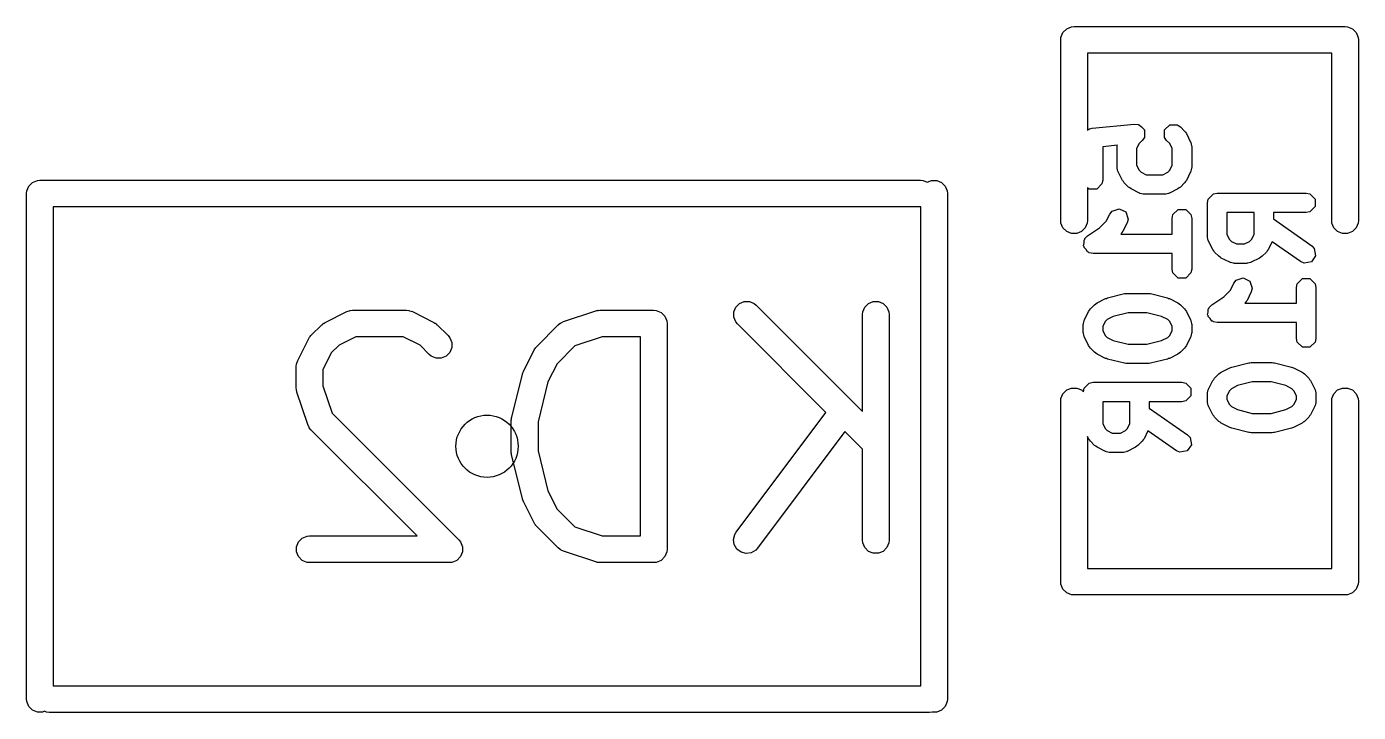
# Model space of a CAD drawing. Extents: x 0.39 to 2.96, y 0.39 to 3.78.
# Drawn here: x 1.778 to 2.073, y 3.371 to 3.523 of the extents above; entities that cross this region are included whole.
import ezdxf

# ---------------------------------------------------------------- set-up
doc = ezdxf.new("R2010")
doc.units = 0
doc.header["$MEASUREMENT"] = 0
doc.layers.add('BLACK', color=7, linetype='CONTINUOUS')

msp = doc.modelspace()

# ---------------------------------------------------------------- linework, layer by layer
at = {"layer": 'BLACK', "linetype": 'CONTINUOUS'}
for p, q in [((2.0071, 3.52058), (2.00754, 3.52164)), ((2.00754, 3.52164), (2.00836, 3.52246)), ((2.00836, 3.52246), (2.00942, 3.5229)), ((2.00942, 3.5229), (2.01, 3.52295)), ((2.01, 3.52295), (2.07, 3.52295)), ((2.07, 3.52295), (2.07058, 3.5229)), ((2.07058, 3.5229), (2.07164, 3.52246)), ((2.07164, 3.52246), (2.07246, 3.52164)), ((2.07246, 3.52164), (2.0729, 3.52058)), ((2.00705, 3.52), (2.0071, 3.52058)), ((2.00705, 3.48), (2.00705, 3.52)), ((2.0729, 3.52058), (2.07295, 3.52)), ((2.07295, 3.52), (2.07295, 3.48)), ((2.06705, 3.51705), (2.01295, 3.51705)), ((2.01295, 3.51705), (2.01295, 3.49993)), ((2.06705, 3.48), (2.06705, 3.51705)), ((2.01398, 3.50044), (2.02336, 3.50138)), ((2.02336, 3.50138), (2.02419, 3.5013)), ((2.02419, 3.5013), (2.02428, 3.50123)), ((2.02428, 3.50123), (2.02439, 3.50123)), ((2.02439, 3.50123), (2.02491, 3.50072)), ((2.02491, 3.50072), (2.02547, 3.50026)), ((2.03003, 3.50006), (2.03119, 3.50123)), ((2.03119, 3.50123), (2.03284, 3.50123)), ((2.03284, 3.50123), (2.03353, 3.50076)), ((2.03353, 3.50076), (2.03447, 3.49982)), ((2.01295, 3.49993), (2.01317, 3.5002)), ((2.01317, 3.5002), (2.01332, 3.50024)), ((2.01332, 3.50024), (2.01337, 3.50029)), ((2.01337, 3.50029), (2.01347, 3.50029)), ((2.01347, 3.50029), (2.01398, 3.50044)), ((2.02509, 3.49772), (2.0244, 3.49703)), ((2.02556, 3.49842), (2.02509, 3.49772)), ((2.02547, 3.50026), (2.02548, 3.50014)), ((2.02548, 3.50014), (2.02556, 3.50006)), ((2.02556, 3.50006), (2.02556, 3.49934)), ((2.02556, 3.49934), (2.02563, 3.49862)), ((2.02563, 3.49862), (2.02556, 3.49853)), ((2.02556, 3.49853), (2.02556, 3.49842)), ((2.03003, 3.49842), (2.03003, 3.50006)), ((2.03049, 3.49772), (2.03003, 3.49842)), ((2.03118, 3.49703), (2.03049, 3.49772)), ((2.03447, 3.49982), (2.03466, 3.49954)), ((2.03466, 3.49954), (2.03487, 3.49926)), ((2.03487, 3.49926), (2.03581, 3.49739)), ((2.01958, 3.49668), (2.01634, 3.49636)), ((2.01634, 3.49636), (2.01634, 3.48892)), ((2.01954, 3.49643), (2.01957, 3.49653)), ((2.01954, 3.49174), (2.01954, 3.49643)), ((2.01955, 3.49658), (2.01958, 3.49668)), ((2.01957, 3.49653), (2.01955, 3.49658)), ((2.0244, 3.49703), (2.02384, 3.49592)), ((2.02384, 3.49592), (2.02384, 3.49224)), ((2.03174, 3.49592), (2.03118, 3.49703)), ((2.03174, 3.49224), (2.03174, 3.49592)), ((2.03581, 3.49739), (2.03584, 3.49728)), ((2.03584, 3.49728), (2.03588, 3.49725)), ((2.03588, 3.49725), (2.03594, 3.49691)), ((2.03594, 3.49691), (2.03603, 3.49658)), ((2.03603, 3.49658), (2.03602, 3.49653)), ((2.03602, 3.49653), (2.03604, 3.49643)), ((2.03604, 3.49643), (2.03604, 3.49174)), ((2.01957, 3.49163), (2.01954, 3.49174)), ((2.02384, 3.49224), (2.0244, 3.49113)), ((2.03118, 3.49113), (2.03174, 3.49224)), ((2.03604, 3.49174), (2.03602, 3.49163)), ((1.77936, 3.48846), (1.78042, 3.4889)), ((1.78042, 3.4889), (1.781, 3.48895)), ((1.781, 3.48895), (1.976, 3.48895)), ((1.976, 3.48895), (1.97658, 3.4889)), ((1.97658, 3.4889), (1.9775, 3.48851)), ((1.9775, 3.48851), (1.97842, 3.4889)), ((1.97842, 3.4889), (1.97958, 3.4889)), ((1.97958, 3.4889), (1.98064, 3.48846)), ((2.01634, 3.48892), (2.01618, 3.4881)), ((2.01955, 3.49158), (2.01957, 3.49163)), ((2.01964, 3.49125), (2.01955, 3.49158)), ((2.01971, 3.49091), (2.01964, 3.49125)), ((2.01974, 3.49088), (2.01971, 3.49091)), ((2.01977, 3.49077), (2.01974, 3.49088)), ((2.02071, 3.4889), (2.01977, 3.49077)), ((2.02092, 3.48863), (2.02071, 3.4889)), ((2.0244, 3.49113), (2.02484, 3.49069)), ((2.02484, 3.49069), (2.02595, 3.49013)), ((2.02595, 3.49013), (2.02963, 3.49013)), ((2.02963, 3.49013), (2.03074, 3.49069)), ((2.03074, 3.49069), (2.03118, 3.49113)), ((2.03487, 3.4889), (2.03466, 3.48863)), ((2.03581, 3.49077), (2.03487, 3.4889)), ((2.03584, 3.49088), (2.03581, 3.49077)), ((2.03588, 3.49091), (2.03584, 3.49088)), ((2.03594, 3.49125), (2.03588, 3.49091)), ((2.03603, 3.49158), (2.03594, 3.49125)), ((2.03602, 3.49163), (2.03603, 3.49158)), ((1.77805, 3.486), (1.7781, 3.48658)), ((1.77805, 3.374), (1.77805, 3.486)), ((1.7781, 3.48658), (1.77854, 3.48764)), ((1.77854, 3.48764), (1.77936, 3.48846)), ((1.98064, 3.48846), (1.98146, 3.48764)), ((1.98146, 3.48764), (1.9819, 3.48658)), ((1.9819, 3.48658), (1.98195, 3.486)), ((1.98195, 3.486), (1.98195, 3.374)), ((2.01337, 3.48694), (2.01295, 3.48735)), ((2.01295, 3.48735), (2.01295, 3.48)), ((2.01501, 3.48694), (2.01337, 3.48694)), ((2.01618, 3.4881), (2.01501, 3.48694)), ((2.02111, 3.48834), (2.02092, 3.48863)), ((2.02205, 3.4874), (2.02111, 3.48834)), ((2.02234, 3.48721), (2.02205, 3.4874)), ((2.02261, 3.487), (2.02234, 3.48721)), ((2.02449, 3.48606), (2.02261, 3.487)), ((2.02459, 3.48603), (2.02449, 3.48606)), ((2.02462, 3.486), (2.02459, 3.48603)), ((2.02496, 3.48593), (2.02462, 3.486)), ((2.02529, 3.48584), (2.02496, 3.48593)), ((2.02534, 3.48585), (2.02529, 3.48584)), ((2.02545, 3.48583), (2.02534, 3.48585)), ((2.03014, 3.48583), (2.02545, 3.48583)), ((2.03024, 3.48585), (2.03014, 3.48583)), ((2.03029, 3.48584), (2.03024, 3.48585)), ((2.03062, 3.48593), (2.03029, 3.48584)), ((2.03096, 3.486), (2.03062, 3.48593)), ((2.031, 3.48603), (2.03096, 3.486)), ((2.0311, 3.48606), (2.031, 3.48603)), ((2.03298, 3.487), (2.0311, 3.48606)), ((2.03325, 3.48721), (2.03298, 3.487)), ((2.03353, 3.4874), (2.03325, 3.48721)), ((2.03447, 3.48834), (2.03353, 3.4874)), ((2.03466, 3.48863), (2.03447, 3.48834)), ((2.0397, 3.48474), (2.04087, 3.48591)), ((2.04087, 3.48591), (2.04169, 3.48607)), ((2.04169, 3.48607), (2.06139, 3.48607)), ((2.06139, 3.48607), (2.06221, 3.48591)), ((2.06221, 3.48591), (2.06338, 3.48474)), ((1.976, 3.48305), (1.78395, 3.48305)), ((1.78395, 3.48305), (1.78395, 3.37695)), ((1.97605, 3.48305), (1.976, 3.48305)), ((1.97605, 3.37695), (1.97605, 3.48305)), ((2.03954, 3.48392), (2.0397, 3.48474)), ((2.03954, 3.47642), (2.03954, 3.48392)), ((2.06338, 3.4831), (2.06221, 3.48194)), ((2.06338, 3.48474), (2.06338, 3.4831)), ((2.0071, 3.47942), (2.00705, 3.48)), ((2.01295, 3.48), (2.0129, 3.47942)), ((2.01711, 3.47988), (2.0179, 3.48144)), ((2.0179, 3.48144), (2.01841, 3.4821)), ((2.01841, 3.4821), (2.01997, 3.48262)), ((2.01997, 3.48262), (2.02144, 3.48189)), ((2.02144, 3.48189), (2.02196, 3.48033)), ((2.02196, 3.48033), (2.02174, 3.47952)), ((2.03174, 3.48048), (2.0319, 3.4813)), ((2.03174, 3.477), (2.03174, 3.48048)), ((2.0319, 3.4813), (2.03307, 3.48246)), ((2.03307, 3.48246), (2.03471, 3.48246)), ((2.03471, 3.48246), (2.03588, 3.4813)), ((2.03588, 3.4813), (2.03604, 3.48048)), ((2.03604, 3.48048), (2.03604, 3.46922)), ((2.04986, 3.48177), (2.04384, 3.48177)), ((2.04384, 3.48177), (2.04384, 3.47692)), ((2.04986, 3.47692), (2.04986, 3.48177)), ((2.06139, 3.48177), (2.05416, 3.48177)), ((2.05416, 3.48177), (2.05416, 3.48035)), ((2.05416, 3.48035), (2.06262, 3.47443)), ((2.06221, 3.48194), (2.06139, 3.48177)), ((2.0671, 3.47942), (2.06705, 3.48)), ((2.07295, 3.48), (2.0729, 3.47942)), ((2.00754, 3.47836), (2.0071, 3.47942)), ((2.00836, 3.47754), (2.00754, 3.47836)), ((2.00942, 3.4771), (2.00836, 3.47754)), ((2.01058, 3.4771), (2.00942, 3.4771)), ((2.01164, 3.47754), (2.01058, 3.4771)), ((2.01246, 3.47836), (2.01164, 3.47754)), ((2.0129, 3.47942), (2.01246, 3.47836)), ((2.013, 3.47664), (2.01563, 3.4784)), ((2.01563, 3.4784), (2.01711, 3.47988)), ((2.0204, 3.47708), (2.02032, 3.477)), ((2.02032, 3.477), (2.03174, 3.477)), ((2.02059, 3.47737), (2.0204, 3.47708)), ((2.0208, 3.47764), (2.02059, 3.47737)), ((2.02174, 3.47952), (2.0208, 3.47764)), ((2.06754, 3.47836), (2.0671, 3.47942)), ((2.06836, 3.47754), (2.06754, 3.47836)), ((2.06942, 3.4771), (2.06836, 3.47754)), ((2.07058, 3.4771), (2.06942, 3.4771)), ((2.07164, 3.47754), (2.07058, 3.4771)), ((2.07246, 3.47836), (2.07164, 3.47754)), ((2.0729, 3.47942), (2.07246, 3.47836)), ((2.01208, 3.47443), (2.0122, 3.47505)), ((2.0122, 3.47425), (2.01208, 3.47443)), ((2.0122, 3.47567), (2.01236, 3.47583)), ((2.0122, 3.47505), (2.0122, 3.47567)), ((2.0122, 3.47403), (2.0122, 3.47425)), ((2.01265, 3.47358), (2.0122, 3.47403)), ((2.01236, 3.47583), (2.0124, 3.47605)), ((2.0124, 3.47605), (2.013, 3.47664)), ((2.03956, 3.47631), (2.03954, 3.47642)), ((2.03955, 3.47626), (2.03956, 3.47631)), ((2.03964, 3.47593), (2.03955, 3.47626)), ((2.0397, 3.47559), (2.03964, 3.47593)), ((2.03974, 3.47556), (2.0397, 3.47559)), ((2.03977, 3.47546), (2.03974, 3.47556)), ((2.04071, 3.47358), (2.03977, 3.47546)), ((2.04384, 3.47692), (2.04439, 3.47581)), ((2.04439, 3.47581), (2.04484, 3.47537)), ((2.04484, 3.47537), (2.04595, 3.47481)), ((2.04595, 3.47481), (2.04775, 3.47481)), ((2.04775, 3.47481), (2.04886, 3.47537)), ((2.04886, 3.47537), (2.0493, 3.47581)), ((2.0493, 3.47581), (2.04986, 3.47692)), ((2.05386, 3.47531), (2.05299, 3.47358)), ((2.06016, 3.4709), (2.05386, 3.47531)), ((2.06262, 3.47443), (2.0632, 3.47382)), ((2.01299, 3.47306), (2.01265, 3.47358)), ((2.01321, 3.47302), (2.01299, 3.47306)), ((2.01337, 3.47286), (2.01321, 3.47302)), ((2.01419, 3.4727), (2.01337, 3.47286)), ((2.03174, 3.4727), (2.01419, 3.4727)), ((2.03174, 3.46922), (2.03174, 3.4727)), ((2.04092, 3.47331), (2.04071, 3.47358)), ((2.04111, 3.47302), (2.04092, 3.47331)), ((2.04205, 3.47208), (2.04111, 3.47302)), ((2.04233, 3.47189), (2.04205, 3.47208)), ((2.0426, 3.47168), (2.04233, 3.47189)), ((2.04448, 3.47074), (2.0426, 3.47168)), ((2.05109, 3.47168), (2.04922, 3.47074)), ((2.05137, 3.47189), (2.05109, 3.47168)), ((2.05165, 3.47208), (2.05137, 3.47189)), ((2.05259, 3.47302), (2.05165, 3.47208)), ((2.05278, 3.47331), (2.05259, 3.47302)), ((2.05299, 3.47358), (2.05278, 3.47331)), ((2.06349, 3.4722), (2.06255, 3.47085)), ((2.0632, 3.47382), (2.06349, 3.4722)), ((2.0319, 3.4684), (2.03174, 3.46922)), ((2.03307, 3.46724), (2.0319, 3.4684)), ((2.03588, 3.4684), (2.03471, 3.46724)), ((2.03604, 3.46922), (2.03588, 3.4684)), ((2.04458, 3.47071), (2.04448, 3.47074)), ((2.04462, 3.47068), (2.04458, 3.47071)), ((2.04496, 3.47061), (2.04462, 3.47068)), ((2.04529, 3.47052), (2.04496, 3.47061)), ((2.04534, 3.47054), (2.04529, 3.47052)), ((2.04544, 3.47051), (2.04534, 3.47054)), ((2.04826, 3.47051), (2.04544, 3.47051)), ((2.04836, 3.47054), (2.04826, 3.47051)), ((2.04841, 3.47052), (2.04836, 3.47054)), ((2.04874, 3.47061), (2.04841, 3.47052)), ((2.04908, 3.47068), (2.04874, 3.47061)), ((2.04911, 3.47071), (2.04908, 3.47068)), ((2.04922, 3.47074), (2.04911, 3.47071)), ((2.06092, 3.47057), (2.06016, 3.4709)), ((2.06255, 3.47085), (2.06092, 3.47057)), ((2.03471, 3.46724), (2.03307, 3.46724)), ((2.04461, 3.46456), (2.0454, 3.46612)), ((2.0454, 3.46612), (2.04591, 3.46678)), ((2.04591, 3.46678), (2.04747, 3.4673)), ((2.04747, 3.4673), (2.04894, 3.46657)), ((2.04894, 3.46657), (2.04946, 3.46501)), ((2.05924, 3.46516), (2.0594, 3.46598)), ((2.05924, 3.46168), (2.05924, 3.46516)), ((2.0594, 3.46598), (2.06057, 3.46715)), ((2.06057, 3.46715), (2.06221, 3.46715)), ((2.06221, 3.46715), (2.06338, 3.46598)), ((2.06338, 3.46598), (2.06354, 3.46516)), ((2.06354, 3.46516), (2.06354, 3.4539)), ((2.0151, 3.46176), (2.01698, 3.4627)), ((2.01698, 3.4627), (2.01721, 3.46276)), ((2.01721, 3.46276), (2.01742, 3.46286)), ((2.01742, 3.46286), (2.02117, 3.4638)), ((2.02117, 3.4638), (2.02144, 3.46382)), ((2.02144, 3.46382), (2.02169, 3.46387)), ((2.02169, 3.46387), (2.02639, 3.46387)), ((2.02639, 3.46387), (2.02664, 3.46382)), ((2.02664, 3.46382), (2.02691, 3.4638)), ((2.02691, 3.4638), (2.03066, 3.46286)), ((2.03066, 3.46286), (2.03087, 3.46276)), ((2.03087, 3.46276), (2.0311, 3.4627)), ((2.0311, 3.4627), (2.03298, 3.46176)), ((2.0405, 3.46132), (2.04313, 3.46308)), ((2.04313, 3.46308), (2.04461, 3.46456)), ((2.0483, 3.46232), (2.04809, 3.46205)), ((2.04924, 3.4642), (2.0483, 3.46232)), ((2.04946, 3.46501), (2.04924, 3.4642)), ((1.84416, 3.45744), (1.84892, 3.45982)), ((1.84892, 3.45982), (1.84946, 3.46002)), ((1.84946, 3.46002), (1.84956, 3.46003)), ((1.84956, 3.46003), (1.84966, 3.46007)), ((1.84966, 3.46007), (1.85024, 3.46013)), ((1.85024, 3.46013), (1.86214, 3.46013)), ((1.86214, 3.46013), (1.86272, 3.46007)), ((1.86272, 3.46007), (1.86282, 3.46003)), ((1.86282, 3.46003), (1.86292, 3.46002)), ((1.86292, 3.46002), (1.86346, 3.45982)), ((1.86346, 3.45982), (1.86823, 3.45744)), ((1.89692, 3.4576), (1.90407, 3.45998)), ((1.90407, 3.45998), (1.90435, 3.46004)), ((1.90435, 3.46004), (1.90442, 3.46007)), ((1.90442, 3.46007), (1.90453, 3.46008)), ((1.90453, 3.46008), (1.90463, 3.46011)), ((1.90463, 3.46011), (1.90471, 3.4601)), ((1.90471, 3.4601), (1.905, 3.46013)), ((1.905, 3.46013), (1.9169, 3.46013)), ((1.9169, 3.46013), (1.91748, 3.46007)), ((1.91748, 3.46007), (1.91855, 3.45963)), ((1.91855, 3.45963), (1.91936, 3.45882)), ((1.93463, 3.45975), (1.93507, 3.46082)), ((1.93463, 3.4586), (1.93463, 3.45975)), ((1.93507, 3.46082), (1.93588, 3.46163)), ((1.93588, 3.46163), (1.93695, 3.46207)), ((1.93695, 3.46207), (1.9381, 3.46207)), ((1.9381, 3.46207), (1.93916, 3.46163)), ((1.93916, 3.46163), (1.93961, 3.46126)), ((1.93961, 3.46126), (1.96314, 3.43773)), ((1.96314, 3.45918), (1.9632, 3.45975)), ((1.9632, 3.45975), (1.96364, 3.46082)), ((1.96364, 3.46082), (1.96445, 3.46163)), ((1.96445, 3.46163), (1.96552, 3.46207)), ((1.96552, 3.46207), (1.96667, 3.46207)), ((1.96667, 3.46207), (1.96774, 3.46163)), ((1.96774, 3.46163), (1.96855, 3.46082)), ((1.96855, 3.46082), (1.96899, 3.45975)), ((1.96899, 3.45975), (1.96905, 3.45918)), ((2.01227, 3.45799), (2.01321, 3.45986)), ((2.01321, 3.45986), (2.01342, 3.46014)), ((2.01342, 3.46014), (2.01361, 3.46042)), ((2.01361, 3.46042), (2.01455, 3.46136)), ((2.01455, 3.46136), (2.01483, 3.46155)), ((2.01483, 3.46155), (2.0151, 3.46176)), ((2.02196, 3.45957), (2.01869, 3.45875)), ((2.02612, 3.45957), (2.02196, 3.45957)), ((2.02939, 3.45875), (2.02612, 3.45957)), ((2.03298, 3.46176), (2.03325, 3.46155)), ((2.03325, 3.46155), (2.03353, 3.46136)), ((2.03353, 3.46136), (2.03447, 3.46042)), ((2.03447, 3.46042), (2.03466, 3.46014)), ((2.03466, 3.46014), (2.03487, 3.45986)), ((2.03487, 3.45986), (2.03581, 3.45799)), ((2.03958, 3.45911), (2.0397, 3.45973)), ((2.0397, 3.46035), (2.03986, 3.46051)), ((2.0397, 3.45973), (2.0397, 3.46035)), ((2.03986, 3.46051), (2.0399, 3.46073)), ((2.0399, 3.46073), (2.0405, 3.46132)), ((2.0479, 3.46176), (2.04782, 3.46168)), ((2.04782, 3.46168), (2.05924, 3.46168)), ((2.04809, 3.46205), (2.0479, 3.46176)), ((1.84101, 3.4545), (1.84339, 3.45688)), ((1.84339, 3.45688), (1.84361, 3.45707)), ((1.84361, 3.45707), (1.84367, 3.45713)), ((1.84367, 3.45713), (1.84375, 3.45718)), ((1.84375, 3.45718), (1.84384, 3.45725)), ((1.84384, 3.45725), (1.84391, 3.45728)), ((1.84391, 3.45728), (1.84416, 3.45744)), ((1.86823, 3.45744), (1.86847, 3.45728)), ((1.86847, 3.45728), (1.86855, 3.45725)), ((1.86855, 3.45725), (1.86863, 3.45718)), ((1.86863, 3.45718), (1.86872, 3.45713)), ((1.86872, 3.45713), (1.86877, 3.45707)), ((1.86877, 3.45707), (1.86899, 3.45688)), ((1.86899, 3.45688), (1.87137, 3.4545)), ((1.89101, 3.45212), (1.89577, 3.45688)), ((1.89577, 3.45688), (1.89622, 3.45725)), ((1.89622, 3.45725), (1.89631, 3.45729)), ((1.89631, 3.45729), (1.89639, 3.45736)), ((1.89639, 3.45736), (1.89692, 3.4576)), ((1.91936, 3.45882), (1.9198, 3.45775)), ((1.9198, 3.45775), (1.91986, 3.45718)), ((1.91986, 3.45718), (1.91986, 3.40718)), ((1.93507, 3.45754), (1.93463, 3.4586)), ((1.93544, 3.45709), (1.93507, 3.45754)), ((1.95505, 3.43747), (1.93544, 3.45709)), ((1.96314, 3.43773), (1.96314, 3.45918)), ((1.96905, 3.45918), (1.96905, 3.40918)), ((2.01204, 3.45703), (2.01206, 3.45713)), ((2.01204, 3.45515), (2.01204, 3.45703)), ((2.01205, 3.45718), (2.01214, 3.45751)), ((2.01206, 3.45713), (2.01205, 3.45718)), ((2.01214, 3.45751), (2.0122, 3.45785)), ((2.0122, 3.45785), (2.01224, 3.45788)), ((2.01224, 3.45788), (2.01227, 3.45799)), ((2.01689, 3.45763), (2.01634, 3.45652)), ((2.01634, 3.45652), (2.01634, 3.45566)), ((2.01734, 3.45807), (2.01689, 3.45763)), ((2.01869, 3.45875), (2.01734, 3.45807)), ((2.03074, 3.45807), (2.02939, 3.45875)), ((2.03118, 3.45763), (2.03074, 3.45807)), ((2.03174, 3.45652), (2.03118, 3.45763)), ((2.03174, 3.45566), (2.03174, 3.45652)), ((2.03581, 3.45799), (2.03584, 3.45788)), ((2.03584, 3.45788), (2.03588, 3.45785)), ((2.03588, 3.45785), (2.03594, 3.45751)), ((2.03594, 3.45751), (2.03603, 3.45718)), ((2.03603, 3.45718), (2.03602, 3.45713)), ((2.03602, 3.45713), (2.03604, 3.45703)), ((2.03604, 3.45703), (2.03604, 3.45515)), ((2.0397, 3.45893), (2.03958, 3.45911)), ((2.0397, 3.45871), (2.0397, 3.45893)), ((2.04015, 3.45827), (2.0397, 3.45871)), ((2.04049, 3.45774), (2.04015, 3.45827)), ((2.04071, 3.4577), (2.04049, 3.45774)), ((2.04087, 3.45754), (2.04071, 3.4577)), ((2.04169, 3.45738), (2.04087, 3.45754)), ((2.05924, 3.45738), (2.04169, 3.45738)), ((2.05924, 3.4539), (2.05924, 3.45738)), ((1.83807, 3.44897), (1.84045, 3.45373)), ((1.84045, 3.45373), (1.84061, 3.45398)), ((1.84061, 3.45398), (1.84064, 3.45405)), ((1.84064, 3.45405), (1.84071, 3.45414)), ((1.84071, 3.45414), (1.84076, 3.45422)), ((1.84076, 3.45422), (1.84082, 3.45428)), ((1.84082, 3.45428), (1.84101, 3.4545)), ((1.85094, 3.45422), (1.84723, 3.45237)), ((1.86145, 3.45422), (1.85094, 3.45422)), ((1.86516, 3.45237), (1.86145, 3.45422)), ((1.87137, 3.4545), (1.87174, 3.45405)), ((1.87174, 3.45405), (1.87218, 3.45299)), ((1.90548, 3.45422), (1.89945, 3.45221)), ((1.91395, 3.45422), (1.90548, 3.45422)), ((1.91395, 3.41013), (1.91395, 3.45422)), ((2.01206, 3.45504), (2.01204, 3.45515)), ((2.01205, 3.455), (2.01206, 3.45504)), ((2.01214, 3.45467), (2.01205, 3.455)), ((2.0122, 3.45433), (2.01214, 3.45467)), ((2.01224, 3.45429), (2.0122, 3.45433)), ((2.01227, 3.45419), (2.01224, 3.45429)), ((2.01321, 3.45231), (2.01227, 3.45419)), ((2.01634, 3.45566), (2.01689, 3.45455)), ((2.01689, 3.45455), (2.01734, 3.4541)), ((2.01734, 3.4541), (2.01869, 3.45343)), ((2.01869, 3.45343), (2.02196, 3.45261)), ((2.02612, 3.45261), (2.02939, 3.45343)), ((2.02939, 3.45343), (2.03074, 3.4541)), ((2.03074, 3.4541), (2.03118, 3.45455)), ((2.03118, 3.45455), (2.03174, 3.45566)), ((2.03581, 3.45419), (2.03487, 3.45231)), ((2.03584, 3.45429), (2.03581, 3.45419)), ((2.03588, 3.45433), (2.03584, 3.45429)), ((2.03594, 3.45467), (2.03588, 3.45433)), ((2.03603, 3.455), (2.03594, 3.45467)), ((2.03604, 3.45515), (2.03602, 3.45504)), ((2.03602, 3.45504), (2.03603, 3.455)), ((2.0594, 3.45308), (2.05924, 3.4539)), ((2.06354, 3.4539), (2.06338, 3.45308)), ((1.84552, 3.45067), (1.84367, 3.44696)), ((1.84723, 3.45237), (1.84552, 3.45067)), ((1.8672, 3.45033), (1.86516, 3.45237)), ((1.87174, 3.45077), (1.87093, 3.44996)), ((1.87218, 3.45184), (1.87174, 3.45077)), ((1.87218, 3.45299), (1.87218, 3.45184)), ((1.88807, 3.44659), (1.89045, 3.45135)), ((1.89045, 3.45135), (1.89061, 3.4516)), ((1.89061, 3.4516), (1.89064, 3.45167)), ((1.89064, 3.45167), (1.89071, 3.45175)), ((1.89071, 3.45175), (1.89076, 3.45184)), ((1.89076, 3.45184), (1.89082, 3.45189)), ((1.89082, 3.45189), (1.89101, 3.45212)), ((1.89945, 3.45221), (1.89552, 3.44828)), ((2.01342, 3.45204), (2.01321, 3.45231)), ((2.01361, 3.45175), (2.01342, 3.45204)), ((2.01455, 3.45082), (2.01361, 3.45175)), ((2.01483, 3.45062), (2.01455, 3.45082)), ((2.0151, 3.45041), (2.01483, 3.45062)), ((2.01698, 3.44947), (2.0151, 3.45041)), ((2.02196, 3.45261), (2.02612, 3.45261)), ((2.03298, 3.45041), (2.0311, 3.44947)), ((2.03325, 3.45062), (2.03298, 3.45041)), ((2.03353, 3.45082), (2.03325, 3.45062)), ((2.03447, 3.45175), (2.03353, 3.45082)), ((2.03466, 3.45204), (2.03447, 3.45175)), ((2.03487, 3.45231), (2.03466, 3.45204)), ((2.06057, 3.45192), (2.0594, 3.45308)), ((2.06221, 3.45192), (2.06057, 3.45192)), ((2.06338, 3.45308), (2.06221, 3.45192)), ((1.83776, 3.44765), (1.83782, 3.44823)), ((1.83776, 3.44289), (1.83776, 3.44765)), ((1.83782, 3.44823), (1.83786, 3.44833)), ((1.83786, 3.44833), (1.83787, 3.44843)), ((1.83787, 3.44843), (1.83807, 3.44897)), ((1.86765, 3.44996), (1.8672, 3.45033)), ((1.86871, 3.44952), (1.86765, 3.44996)), ((1.86986, 3.44952), (1.86871, 3.44952)), ((1.87093, 3.44996), (1.86986, 3.44952)), ((1.89552, 3.44828), (1.8935, 3.44424)), ((2.01721, 3.44941), (2.01698, 3.44947)), ((2.01742, 3.44931), (2.01721, 3.44941)), ((2.02117, 3.44837), (2.01742, 3.44931)), ((2.02144, 3.44836), (2.02117, 3.44837)), ((2.02169, 3.44831), (2.02144, 3.44836)), ((2.02639, 3.44831), (2.02169, 3.44831)), ((2.02664, 3.44836), (2.02639, 3.44831)), ((2.02691, 3.44837), (2.02664, 3.44836)), ((2.03066, 3.44931), (2.02691, 3.44837)), ((2.03087, 3.44941), (2.03066, 3.44931)), ((2.0311, 3.44947), (2.03087, 3.44941)), ((2.04471, 3.44744), (2.04492, 3.44755)), ((2.04492, 3.44755), (2.04867, 3.44848)), ((2.04867, 3.44848), (2.04894, 3.4485)), ((2.04894, 3.4485), (2.04919, 3.44855)), ((2.04919, 3.44855), (2.05389, 3.44855)), ((2.05389, 3.44855), (2.05414, 3.4485)), ((2.05414, 3.4485), (2.05441, 3.44848)), ((2.05441, 3.44848), (2.05816, 3.44755)), ((2.05816, 3.44755), (2.05837, 3.44744)), ((1.84367, 3.44696), (1.84367, 3.44337)), ((1.88547, 3.43646), (1.88785, 3.44599)), ((1.88785, 3.44599), (1.88786, 3.44603)), ((1.88786, 3.44603), (1.88787, 3.44605)), ((1.88787, 3.44605), (1.88796, 3.44629)), ((1.88796, 3.44629), (1.88804, 3.44653)), ((1.88804, 3.44653), (1.88806, 3.44655)), ((1.88806, 3.44655), (1.88807, 3.44659)), ((2.03977, 3.44267), (2.04071, 3.44454)), ((2.04071, 3.44454), (2.04092, 3.44482)), ((2.04092, 3.44482), (2.04111, 3.4451)), ((2.04111, 3.4451), (2.04205, 3.44604)), ((2.04205, 3.44604), (2.04233, 3.44623)), ((2.04233, 3.44623), (2.0426, 3.44644)), ((2.0426, 3.44644), (2.04448, 3.44738)), ((2.04448, 3.44738), (2.04471, 3.44744)), ((2.05837, 3.44744), (2.0586, 3.44738)), ((2.0586, 3.44738), (2.06048, 3.44644)), ((2.06048, 3.44644), (2.06075, 3.44623)), ((2.06075, 3.44623), (2.06103, 3.44604)), ((2.06103, 3.44604), (2.06197, 3.4451)), ((2.06197, 3.4451), (2.06216, 3.44482)), ((2.06216, 3.44482), (2.06237, 3.44454)), ((2.06237, 3.44454), (2.06331, 3.44267)), ((1.83779, 3.4426), (1.83776, 3.44289)), ((1.83778, 3.44252), (1.83779, 3.4426)), ((1.83781, 3.44242), (1.83778, 3.44252)), ((1.83782, 3.44231), (1.83781, 3.44242)), ((1.83785, 3.44224), (1.83782, 3.44231)), ((1.83791, 3.44196), (1.83785, 3.44224)), ((1.84029, 3.43481), (1.83791, 3.44196)), ((1.84367, 3.44337), (1.84568, 3.43734)), ((1.8935, 3.44424), (1.89129, 3.43538)), ((2.0071, 3.44058), (2.00754, 3.44164)), ((2.00754, 3.44164), (2.00836, 3.44246)), ((2.00836, 3.44246), (2.00942, 3.4429)), ((2.00942, 3.4429), (2.01058, 3.4429)), ((2.01058, 3.4429), (2.01164, 3.44246)), ((2.01164, 3.44246), (2.01205, 3.44205)), ((2.01205, 3.44205), (2.0122, 3.44284)), ((2.0122, 3.44284), (2.01337, 3.444)), ((2.01337, 3.444), (2.01419, 3.44417)), ((2.01419, 3.44417), (2.03389, 3.44417)), ((2.03389, 3.44417), (2.03471, 3.444)), ((2.03471, 3.444), (2.03588, 3.44284)), ((2.03588, 3.44284), (2.03588, 3.44119)), ((2.03954, 3.44171), (2.03956, 3.44181)), ((2.03954, 3.43983), (2.03954, 3.44171)), ((2.03955, 3.44186), (2.03964, 3.44219)), ((2.03956, 3.44181), (2.03955, 3.44186)), ((2.03964, 3.44219), (2.0397, 3.44253)), ((2.0397, 3.44253), (2.03974, 3.44256)), ((2.03974, 3.44256), (2.03977, 3.44267)), ((2.04439, 3.44231), (2.04384, 3.4412)), ((2.04484, 3.44275), (2.04439, 3.44231)), ((2.04619, 3.44343), (2.04484, 3.44275)), ((2.04946, 3.44425), (2.04619, 3.44343)), ((2.05362, 3.44425), (2.04946, 3.44425)), ((2.05689, 3.44343), (2.05362, 3.44425)), ((2.05824, 3.44275), (2.05689, 3.44343)), ((2.05868, 3.44231), (2.05824, 3.44275)), ((2.05924, 3.4412), (2.05868, 3.44231)), ((2.06331, 3.44267), (2.06334, 3.44256)), ((2.06334, 3.44256), (2.06338, 3.44253)), ((2.06338, 3.44253), (2.06344, 3.44219)), ((2.06344, 3.44219), (2.06353, 3.44186)), ((2.06353, 3.44186), (2.06352, 3.44181)), ((2.06352, 3.44181), (2.06354, 3.44171)), ((2.06354, 3.44171), (2.06354, 3.43983)), ((2.0671, 3.44058), (2.06754, 3.44164)), ((2.06754, 3.44164), (2.06836, 3.44246)), ((2.06836, 3.44246), (2.06942, 3.4429)), ((2.06942, 3.4429), (2.07058, 3.4429)), ((2.07058, 3.4429), (2.07164, 3.44246)), ((2.07164, 3.44246), (2.07246, 3.44164)), ((2.07246, 3.44164), (2.0729, 3.44058)), ((2.00705, 3.44), (2.0071, 3.44058)), ((2.00705, 3.4), (2.00705, 3.44)), ((2.02236, 3.43987), (2.01634, 3.43987)), ((2.01634, 3.43987), (2.01634, 3.43502)), ((2.02236, 3.43502), (2.02236, 3.43987)), ((2.03389, 3.43987), (2.02666, 3.43987)), ((2.02666, 3.43987), (2.02666, 3.43845)), ((2.03471, 3.44003), (2.03389, 3.43987)), ((2.03588, 3.44119), (2.03471, 3.44003)), ((2.03956, 3.43973), (2.03954, 3.43983)), ((2.03955, 3.43968), (2.03956, 3.43973)), ((2.03964, 3.43935), (2.03955, 3.43968)), ((2.0397, 3.43901), (2.03964, 3.43935)), ((2.03974, 3.43897), (2.0397, 3.43901)), ((2.03977, 3.43887), (2.03974, 3.43897)), ((2.04071, 3.43699), (2.03977, 3.43887)), ((2.04384, 3.4412), (2.04384, 3.44034)), ((2.04384, 3.44034), (2.04439, 3.43923)), ((2.04439, 3.43923), (2.04484, 3.43878)), ((2.04484, 3.43878), (2.04619, 3.43811)), ((2.05689, 3.43811), (2.05824, 3.43878)), ((2.05824, 3.43878), (2.05868, 3.43923)), ((2.05868, 3.43923), (2.05924, 3.44034)), ((2.05924, 3.44034), (2.05924, 3.4412)), ((2.06331, 3.43887), (2.06237, 3.43699)), ((2.06334, 3.43897), (2.06331, 3.43887)), ((2.06338, 3.43901), (2.06334, 3.43897)), ((2.06344, 3.43935), (2.06338, 3.43901)), ((2.06353, 3.43968), (2.06344, 3.43935)), ((2.06354, 3.43983), (2.06352, 3.43973)), ((2.06352, 3.43973), (2.06353, 3.43968)), ((2.06705, 3.44), (2.0671, 3.44058)), ((2.06705, 3.40295), (2.06705, 3.44)), ((2.0729, 3.44058), (2.07295, 3.44)), ((2.07295, 3.44), (2.07295, 3.4)), ((1.84568, 3.43734), (1.87375, 3.40926)), ((1.88538, 3.43589), (1.88542, 3.43611)), ((1.88539, 3.43585), (1.88538, 3.43589)), ((1.88538, 3.43575), (1.88539, 3.43585)), ((1.88538, 3.4286), (1.88538, 3.43575)), ((1.88542, 3.43611), (1.88544, 3.43632)), ((1.88544, 3.43632), (1.88545, 3.43636)), ((1.88545, 3.43636), (1.88547, 3.43646)), ((1.93516, 3.41095), (1.95505, 3.43747)), ((2.02666, 3.43845), (2.03512, 3.43252)), ((2.04092, 3.43672), (2.04071, 3.43699)), ((2.04111, 3.43643), (2.04092, 3.43672)), ((2.04205, 3.4355), (2.04111, 3.43643)), ((2.04619, 3.43811), (2.04946, 3.43729)), ((2.04946, 3.43729), (2.05362, 3.43729)), ((2.05362, 3.43729), (2.05689, 3.43811)), ((2.06197, 3.43643), (2.06103, 3.4355)), ((2.06216, 3.43672), (2.06197, 3.43643)), ((2.06237, 3.43699), (2.06216, 3.43672)), ((1.84053, 3.43429), (1.84029, 3.43481)), ((1.8406, 3.43421), (1.84053, 3.43429)), ((1.84064, 3.43411), (1.8406, 3.43421)), ((1.84101, 3.43366), (1.84064, 3.43411)), ((1.86454, 3.41013), (1.84101, 3.43366)), ((1.89129, 3.43538), (1.89129, 3.42897)), ((1.95927, 3.43325), (1.93989, 3.4074)), ((1.96314, 3.42938), (1.95927, 3.43325)), ((2.01634, 3.43502), (2.01689, 3.43391)), ((2.01689, 3.43391), (2.01734, 3.43346)), ((2.01734, 3.43346), (2.01845, 3.43291)), ((2.01845, 3.43291), (2.02025, 3.43291)), ((2.02025, 3.43291), (2.02136, 3.43346)), ((2.02136, 3.43346), (2.0218, 3.43391)), ((2.0218, 3.43391), (2.02236, 3.43502)), ((2.02636, 3.43341), (2.02549, 3.43167)), ((2.03266, 3.429), (2.02636, 3.43341)), ((2.04233, 3.43531), (2.04205, 3.4355)), ((2.0426, 3.43509), (2.04233, 3.43531)), ((2.04448, 3.43416), (2.0426, 3.43509)), ((2.04471, 3.43409), (2.04448, 3.43416)), ((2.04492, 3.43399), (2.04471, 3.43409)), ((2.04867, 3.43305), (2.04492, 3.43399)), ((2.04894, 3.43304), (2.04867, 3.43305)), ((2.04919, 3.43299), (2.04894, 3.43304)), ((2.05389, 3.43299), (2.04919, 3.43299)), ((2.05414, 3.43304), (2.05389, 3.43299)), ((2.05441, 3.43305), (2.05414, 3.43304)), ((2.05816, 3.43399), (2.05441, 3.43305)), ((2.05837, 3.43409), (2.05816, 3.43399)), ((2.0586, 3.43416), (2.05837, 3.43409)), ((2.06048, 3.43509), (2.0586, 3.43416)), ((2.06075, 3.43531), (2.06048, 3.43509)), ((2.06103, 3.4355), (2.06075, 3.43531)), ((2.01321, 3.43167), (2.01295, 3.43218)), ((2.01295, 3.43218), (2.01295, 3.40295)), ((2.01342, 3.4314), (2.01321, 3.43167)), ((2.01361, 3.43112), (2.01342, 3.4314)), ((2.01455, 3.43018), (2.01361, 3.43112)), ((2.01483, 3.42999), (2.01455, 3.43018)), ((2.0151, 3.42977), (2.01483, 3.42999)), ((2.01698, 3.42884), (2.0151, 3.42977)), ((2.02359, 3.42977), (2.02172, 3.42884)), ((2.02387, 3.42999), (2.02359, 3.42977)), ((2.02415, 3.43018), (2.02387, 3.42999)), ((2.02509, 3.43112), (2.02415, 3.43018)), ((2.02528, 3.4314), (2.02509, 3.43112)), ((2.02549, 3.43167), (2.02528, 3.4314)), ((2.03599, 3.43029), (2.03505, 3.42895)), ((2.03512, 3.43252), (2.0357, 3.43192)), ((2.0357, 3.43192), (2.03599, 3.43029)), ((1.88539, 3.4285), (1.88538, 3.4286)), ((1.88538, 3.42846), (1.88539, 3.4285)), ((1.88542, 3.42825), (1.88538, 3.42846)), ((1.88544, 3.42803), (1.88542, 3.42825)), ((1.88545, 3.42799), (1.88544, 3.42803)), ((1.88547, 3.42789), (1.88545, 3.42799)), ((1.88785, 3.41836), (1.88547, 3.42789)), ((1.89129, 3.42897), (1.8935, 3.42011)), ((1.96314, 3.40918), (1.96314, 3.42938)), ((2.01708, 3.42881), (2.01698, 3.42884)), ((2.01712, 3.42877), (2.01708, 3.42881)), ((2.01746, 3.42871), (2.01712, 3.42877)), ((2.01779, 3.42861), (2.01746, 3.42871)), ((2.01784, 3.42863), (2.01779, 3.42861)), ((2.01794, 3.42861), (2.01784, 3.42863)), ((2.02076, 3.42861), (2.01794, 3.42861)), ((2.02086, 3.42863), (2.02076, 3.42861)), ((2.02091, 3.42861), (2.02086, 3.42863)), ((2.02124, 3.42871), (2.02091, 3.42861)), ((2.02158, 3.42877), (2.02124, 3.42871)), ((2.02161, 3.42881), (2.02158, 3.42877)), ((2.02172, 3.42884), (2.02161, 3.42881)), ((2.03342, 3.42866), (2.03266, 3.429)), ((2.03505, 3.42895), (2.03342, 3.42866)), ((1.88786, 3.41832), (1.88785, 3.41836)), ((1.88787, 3.4183), (1.88786, 3.41832)), ((1.88796, 3.41806), (1.88787, 3.4183)), ((1.88804, 3.41782), (1.88796, 3.41806)), ((1.8935, 3.42011), (1.89552, 3.41607)), ((1.88806, 3.4178), (1.88804, 3.41782)), ((1.88807, 3.41776), (1.88806, 3.4178)), ((1.89045, 3.413), (1.88807, 3.41776)), ((1.89552, 3.41607), (1.89945, 3.41214)), ((1.89061, 3.41275), (1.89045, 3.413)), ((1.89064, 3.41268), (1.89061, 3.41275)), ((1.89071, 3.4126), (1.89064, 3.41268)), ((1.89076, 3.41251), (1.89071, 3.4126)), ((1.89082, 3.41246), (1.89076, 3.41251)), ((1.89101, 3.41223), (1.89082, 3.41246)), ((1.89577, 3.40747), (1.89101, 3.41223)), ((1.89945, 3.41214), (1.90548, 3.41013)), ((1.83826, 3.40882), (1.83907, 3.40963)), ((1.83907, 3.40963), (1.84014, 3.41007)), ((1.84014, 3.41007), (1.84071, 3.41013)), ((1.84071, 3.41013), (1.86454, 3.41013)), ((1.87375, 3.40926), (1.87412, 3.40882)), ((1.90548, 3.41013), (1.91395, 3.41013)), ((1.93458, 3.40934), (1.93486, 3.41045)), ((1.93474, 3.4082), (1.93458, 3.40934)), ((1.93486, 3.41045), (1.93516, 3.41095)), ((1.9632, 3.4086), (1.96314, 3.40918)), ((1.96905, 3.40918), (1.96899, 3.4086)), ((1.83782, 3.40775), (1.83826, 3.40882)), ((1.83782, 3.4066), (1.83782, 3.40775)), ((1.83826, 3.40554), (1.83782, 3.4066)), ((1.87412, 3.40882), (1.87456, 3.40775)), ((1.87456, 3.4066), (1.87412, 3.40554)), ((1.87456, 3.40775), (1.87456, 3.4066)), ((1.89622, 3.4071), (1.89577, 3.40747)), ((1.89631, 3.40706), (1.89622, 3.4071)), ((1.89639, 3.40699), (1.89631, 3.40706)), ((1.89692, 3.40676), (1.89639, 3.40699)), ((1.90407, 3.40437), (1.89692, 3.40676)), ((1.9198, 3.4066), (1.91936, 3.40554)), ((1.91986, 3.40718), (1.9198, 3.4066)), ((1.9198, 3.4066), (1.9198, 3.4066)), ((1.93533, 3.4072), (1.93474, 3.4082)), ((1.93625, 3.40651), (1.93533, 3.4072)), ((1.93736, 3.40623), (1.93625, 3.40651)), ((1.9385, 3.40639), (1.93736, 3.40623)), ((1.93949, 3.40698), (1.9385, 3.40639)), ((1.93989, 3.4074), (1.93949, 3.40698)), ((1.96364, 3.40754), (1.9632, 3.4086)), ((1.96445, 3.40672), (1.96364, 3.40754)), ((1.96552, 3.40628), (1.96445, 3.40672)), ((1.96667, 3.40628), (1.96552, 3.40628)), ((1.96774, 3.40672), (1.96667, 3.40628)), ((1.96855, 3.40754), (1.96774, 3.40672)), ((1.96899, 3.4086), (1.96855, 3.40754)), ((1.83907, 3.40472), (1.83826, 3.40554)), ((1.84014, 3.40428), (1.83907, 3.40472)), ((1.84071, 3.40422), (1.84014, 3.40428)), ((1.87167, 3.40422), (1.84071, 3.40422)), ((1.87224, 3.40428), (1.87167, 3.40422)), ((1.87331, 3.40472), (1.87224, 3.40428)), ((1.87412, 3.40554), (1.87331, 3.40472)), ((1.90435, 3.40431), (1.90407, 3.40437)), ((1.90442, 3.40428), (1.90435, 3.40431)), ((1.90453, 3.40427), (1.90442, 3.40428)), ((1.90463, 3.40425), (1.90453, 3.40427)), ((1.90471, 3.40425), (1.90463, 3.40425)), ((1.905, 3.40422), (1.90471, 3.40425)), ((1.9169, 3.40422), (1.905, 3.40422)), ((1.91748, 3.40428), (1.9169, 3.40422)), ((1.91855, 3.40472), (1.91748, 3.40428)), ((1.91936, 3.40554), (1.91855, 3.40472)), ((2.01295, 3.40295), (2.06705, 3.40295)), ((2.0071, 3.39942), (2.00705, 3.4)), ((2.00754, 3.39836), (2.0071, 3.39942)), ((2.00836, 3.39754), (2.00754, 3.39836)), ((2.00942, 3.3971), (2.00836, 3.39754)), ((2.07164, 3.39754), (2.07058, 3.3971)), ((2.07246, 3.39836), (2.07164, 3.39754)), ((2.0729, 3.39942), (2.07246, 3.39836)), ((2.07295, 3.4), (2.0729, 3.39942)), ((2.01, 3.39705), (2.00942, 3.3971)), ((2.07, 3.39705), (2.01, 3.39705)), ((2.07058, 3.3971), (2.07, 3.39705)), ((1.78395, 3.37695), (1.97605, 3.37695)), ((1.7781, 3.37342), (1.77805, 3.374)), ((1.98195, 3.374), (1.9819, 3.37342)), ((1.77854, 3.37236), (1.7781, 3.37342)), ((1.77936, 3.37154), (1.77854, 3.37236)), ((1.78042, 3.3711), (1.77936, 3.37154)), ((1.78158, 3.3711), (1.78042, 3.3711)), ((1.782, 3.37128), (1.78158, 3.3711)), ((1.78242, 3.3711), (1.782, 3.37128)), ((1.783, 3.37105), (1.78242, 3.3711)), ((1.978, 3.37105), (1.783, 3.37105)), ((1.97858, 3.3711), (1.978, 3.37105)), ((1.97958, 3.3711), (1.97858, 3.3711)), ((1.98064, 3.37154), (1.97958, 3.3711)), ((1.98146, 3.37236), (1.98064, 3.37154)), ((1.9819, 3.37342), (1.98146, 3.37236))]:
    msp.add_line(p, q, dxfattribs=at)
at = {"layer": 'BLACK'}
msp.add_circle((1.88, 3.43), 0.00689, dxfattribs=at)
msp.add_circle((1.88, 3.43), 0.00689, dxfattribs=at)

doc.saveas('drawing.dxf')
